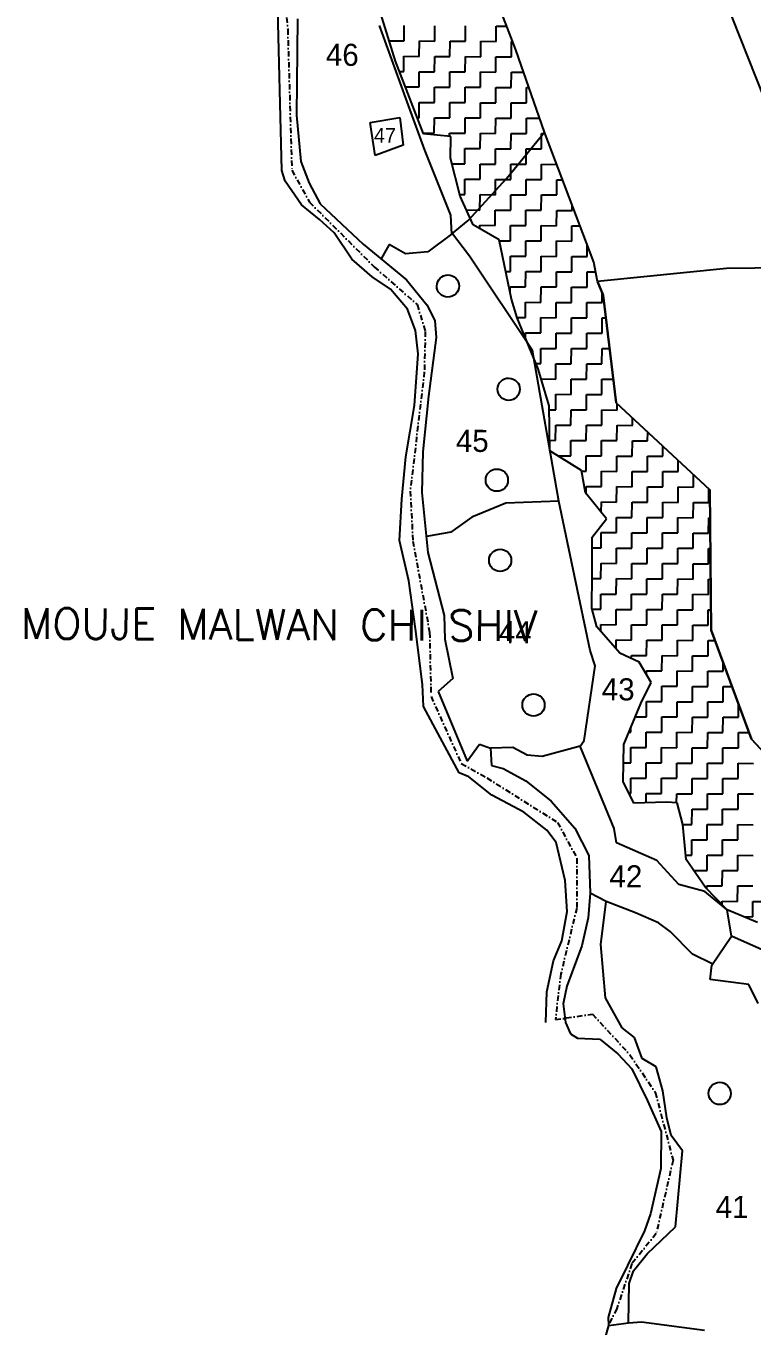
# Model space of a CAD drawing. Header units: metres. Extents: x 338204 to 340532, y 1770248 to 1773292.
# Drawn here: x 338204 to 338876, y 1771063 to 1772265 of the extents above; entities that cross this region are included whole.
import ezdxf

# ---------------------------------------------------------------- set-up
doc = ezdxf.new("R2010")
doc.units = ezdxf.units.M
doc.linetypes.add('DASHDOT', pattern=[1, 0.5, -0.25, 0, -0.25])
for name, color, linetype in [('POLY_HATCH', 12, 'Continuous'), ('POLY_PARCEL', 6, 'Continuous'), ('POLY_WATER', 4, 'Continuous'), ('TEXT_MAPOUT', 7, 'Continuous'), ('TEXT_PARCEL', 7, 'Continuous'), ('V_BOUND_LINE', 7, 'Continuous'), ('V_BOUND_STREAM_LINE', 7, 'DASHDOT')]:
    doc.layers.add(name, color=color, linetype=linetype)
doc.styles.get("Standard").update_dxf_attribs({"font": 'simplex.shx'})
doc.styles.add('TEXT_MAP', font='', dxfattribs={"height": 1.8})
doc.styles.get('TEXT_MAP').set_extended_font_data('Kruti Dev 050')

msp = doc.modelspace()

# ---------------------------------------------------------------- linework, layer by layer
for centre in [(338593.7, 1772024.3), (338649.9, 1771928.9), (338638.9, 1771844.9), (338642, 1771770.8), (338672.8, 1771637.1), (338844.8, 1771278.2)]:
    msp.add_ellipse(centre, major_axis=(7.27, 7.27), ratio=1, start_param=5.493202, end_param=11.776387)
at = {"layer": 'POLY_HATCH'}
for p, q in [((338656.5, 1772242.5), (338619, 1772339.3)), ((338545.3, 1772232.2), (338528.9, 1772284.7)), ((338682.8, 1772166.5), (338656.5, 1772242.5)), ((338571.2, 1772164.8), (338545.3, 1772232.2)), ((338596.5, 1772162.3), (338571.2, 1772164.8)), ((338596.1, 1772142.4), (338596.5, 1772162.3)), ((338728.5, 1772046.2), (338682.8, 1772166.5)), ((338604.9, 1772107.4), (338596.1, 1772142.4)), ((338616.9, 1772080.8), (338604.9, 1772107.4)), ((338640.9, 1772067.1), (338616.9, 1772080.8)), ((338652.5, 1772012.2), (338640.9, 1772067.1)), ((338732, 1772028.5), (338728.5, 1772046.2)), ((338737, 1772015.8), (338732, 1772028.5)), ((338749.1, 1771916.4), (338737, 1772015.8)), ((338657.8, 1771994.9), (338652.5, 1772012.2)), ((338677.1, 1771947.7), (338657.8, 1771994.9)), ((338687.1, 1771913.7), (338677.1, 1771947.7)), ((338688, 1771872), (338687.1, 1771913.7)), ((338835.8, 1771835.8), (338749.1, 1771916.4)), ((338717.2, 1771853.8), (338688, 1771872)), ((338720.7, 1771833.2), (338717.2, 1771853.8)), ((338740.1, 1771809.3), (338720.7, 1771833.2)), ((338837, 1771706.2), (338835.8, 1771835.8)), ((338727, 1771792.2), (338740.1, 1771809.3)), ((338726.9, 1771758), (338727, 1771792.2)), ((338726.7, 1771726.7), (338726.9, 1771758)), ((338731.4, 1771709.4), (338726.7, 1771726.7)), ((338752.6, 1771685.1), (338731.4, 1771709.4)), ((338874.2, 1771605.6), (338837, 1771706.2)), ((338770.3, 1771676.8), (338752.6, 1771685.1)), ((338781.4, 1771657.9), (338770.3, 1771676.8)), ((338771.9, 1771638.4), (338781.4, 1771657.9)), ((338756.3, 1771600.6), (338771.9, 1771638.4)), ((338928.5, 1771547.1), (338874.2, 1771605.6)), ((338755.6, 1771566.4), (338756.3, 1771600.6)), ((338765.4, 1771546.3), (338755.6, 1771566.4)), ((338795.2, 1771547.5), (338765.4, 1771546.3)), ((338805.6, 1771546.8), (338795.2, 1771547.5)), ((338810.7, 1771526.7), (338805.6, 1771546.8)), ((338813.7, 1771494.3), (338810.7, 1771526.7)), ((338831.8, 1771468.4), (338813.7, 1771494.3)), ((338851.8, 1771447.8), (338831.8, 1771468.4)), ((338879.7, 1771436.2), (338851.8, 1771447.8))]:
    msp.add_line(p, q, dxfattribs=at)
at = {"layer": 'POLY_HATCH', "linetype": 'Continuous'}
for p, q in [((338553.2, 1772250.7), (338553.3, 1772264.9)), ((338581.5, 1772250.6), (338581.6, 1772264.8)), ((338609.9, 1772250.5), (338609.9, 1772264.6)), ((338638.2, 1772250.3), (338638.3, 1772264.5)), ((338638.3, 1772264.5), (338648, 1772264.5)), ((338539.5, 1772250.8), (338553.2, 1772250.7)), ((338567.3, 1772236.5), (338567.4, 1772250.7)), ((338567.4, 1772250.7), (338581.5, 1772250.6)), ((338595.6, 1772236.4), (338595.7, 1772250.5)), ((338595.7, 1772250.5), (338609.9, 1772250.5)), ((338624, 1772250.4), (338638.2, 1772250.3)), ((338624, 1772236.2), (338624, 1772250.4)), ((338652.3, 1772236.1), (338652.4, 1772250.3)), ((338652.4, 1772250.3), (338653.5, 1772250.3)), ((338553.1, 1772236.6), (338567.3, 1772236.5)), ((338553.1, 1772222.4), (338553.1, 1772236.6)), ((338581.4, 1772222.3), (338581.5, 1772236.4)), ((338581.5, 1772236.4), (338595.6, 1772236.4)), ((338609.7, 1772222.1), (338609.8, 1772236.3)), ((338609.8, 1772236.3), (338624, 1772236.2)), ((338638.1, 1772236.2), (338652.3, 1772236.1)), ((338638.1, 1772222), (338638.1, 1772236.2)), ((338549.1, 1772222.4), (338553.1, 1772222.4)), ((338567.2, 1772222.3), (338581.4, 1772222.3)), ((338567.2, 1772208.2), (338567.2, 1772222.3)), ((338595.5, 1772208), (338595.6, 1772222.2)), ((338595.6, 1772222.2), (338609.7, 1772222.1)), ((338623.8, 1772207.9), (338623.9, 1772222.1)), ((338623.9, 1772222.1), (338638.1, 1772222)), ((338652.2, 1772207.8), (338652.3, 1772221.9)), ((338652.3, 1772221.9), (338663.7, 1772221.9)), ((338554.5, 1772208.2), (338567.2, 1772208.2)), ((338581.3, 1772208.1), (338595.5, 1772208)), ((338581.3, 1772193.9), (338581.3, 1772208.1)), ((338609.6, 1772193.8), (338609.7, 1772208)), ((338609.7, 1772208), (338623.8, 1772207.9)), ((338638, 1772207.8), (338652.2, 1772207.8)), ((338638, 1772193.7), (338638, 1772207.8)), ((338666.3, 1772193.5), (338666.4, 1772207.7)), ((338666.4, 1772207.7), (338668.6, 1772207.7)), ((338567, 1772179.8), (338567.1, 1772194)), ((338567.1, 1772194), (338581.3, 1772193.9)), ((338595.4, 1772193.9), (338609.6, 1772193.8)), ((338595.4, 1772179.7), (338595.4, 1772193.9)), ((338623.7, 1772179.6), (338623.8, 1772193.7)), ((338623.8, 1772193.7), (338638, 1772193.7)), ((338652.1, 1772193.6), (338666.3, 1772193.5)), ((338652.1, 1772179.4), (338652.1, 1772193.6)), ((338565.4, 1772179.8), (338567, 1772179.8)), ((338581.1, 1772165.6), (338581.2, 1772179.7)), ((338581.2, 1772179.7), (338595.4, 1772179.7)), ((338609.5, 1772179.6), (338623.7, 1772179.6)), ((338609.5, 1772165.4), (338609.5, 1772179.6)), ((338637.8, 1772165.3), (338637.9, 1772179.5)), ((338637.9, 1772179.5), (338652.1, 1772179.4)), ((338666.2, 1772179.4), (338678.4, 1772179.3)), ((338666.2, 1772165.2), (338666.2, 1772179.4)), ((338570.8, 1772165.6), (338581.1, 1772165.6)), ((338595.3, 1772165.5), (338609.5, 1772165.4)), ((338595.3, 1772162.4), (338595.3, 1772165.5)), ((338623.6, 1772151.2), (338623.7, 1772165.4)), ((338623.7, 1772165.4), (338637.8, 1772165.3)), ((338651.9, 1772151.1), (338652, 1772165.3)), ((338652, 1772165.3), (338666.2, 1772165.2)), ((338680.3, 1772165.1), (338683.3, 1772165.1)), ((338680.3, 1772151), (338680.3, 1772165.1)), ((338609.4, 1772151.3), (338623.6, 1772151.2)), ((338609.4, 1772137.1), (338609.4, 1772151.3)), ((338637.7, 1772137), (338637.8, 1772151.1)), ((338637.8, 1772151.1), (338651.9, 1772151.1)), ((338666, 1772136.8), (338666.1, 1772151)), ((338666.1, 1772151), (338680.3, 1772151)), ((338597.4, 1772137.2), (338609.4, 1772137.1)), ((338623.5, 1772137), (338637.7, 1772137)), ((338623.5, 1772122.9), (338623.5, 1772137)), ((338651.8, 1772122.7), (338651.9, 1772136.9)), ((338651.9, 1772136.9), (338666, 1772136.8)), ((338680.1, 1772122.6), (338680.2, 1772136.8)), ((338680.2, 1772136.8), (338694.1, 1772136.7)), ((338609.2, 1772108.8), (338609.3, 1772122.9)), ((338609.3, 1772122.9), (338623.5, 1772122.9)), ((338637.6, 1772122.8), (338651.8, 1772122.7)), ((338637.6, 1772108.6), (338637.6, 1772122.8)), ((338665.9, 1772108.5), (338666, 1772122.7)), ((338666, 1772122.7), (338680.1, 1772122.6)), ((338694.2, 1772108.4), (338694.3, 1772122.5)), ((338694.3, 1772122.5), (338699.5, 1772122.5)), ((338604.6, 1772108.8), (338609.2, 1772108.8)), ((338623.3, 1772094.5), (338623.4, 1772108.7)), ((338623.4, 1772108.7), (338637.6, 1772108.6)), ((338651.7, 1772108.6), (338665.9, 1772108.5)), ((338651.7, 1772094.4), (338651.7, 1772108.6)), ((338680, 1772094.3), (338680.1, 1772108.4)), ((338680.1, 1772108.4), (338694.2, 1772108.4)), ((338708.4, 1772094.1), (338708.4, 1772099.2)), ((338610.7, 1772094.6), (338623.3, 1772094.5)), ((338637.4, 1772080.3), (338637.5, 1772094.5)), ((338637.5, 1772094.5), (338651.7, 1772094.4)), ((338665.8, 1772094.3), (338680, 1772094.3)), ((338665.8, 1772080.2), (338665.8, 1772094.3)), ((338694.1, 1772080), (338694.2, 1772094.2)), ((338694.2, 1772094.2), (338708.4, 1772094.1)), ((338623.3, 1772080.4), (338637.4, 1772080.3)), ((338623.3, 1772077.2), (338623.3, 1772080.4)), ((338651.5, 1772066.1), (338651.6, 1772080.2)), ((338651.6, 1772080.2), (338665.8, 1772080.2)), ((338679.9, 1772080.1), (338694.1, 1772080)), ((338679.9, 1772065.9), (338679.9, 1772080.1)), ((338708.2, 1772065.8), (338708.3, 1772080)), ((338708.3, 1772080), (338715.7, 1772079.9)), ((338641.1, 1772066.1), (338651.5, 1772066.1)), ((338665.6, 1772051.8), (338665.7, 1772066)), ((338665.7, 1772066), (338679.9, 1772065.9)), ((338694, 1772051.7), (338694.1, 1772065.9)), ((338694.1, 1772065.9), (338708.2, 1772065.8)), ((338722.3, 1772051.6), (338722.4, 1772062.3)), ((338651.4, 1772037.7), (338651.5, 1772051.9)), ((338651.5, 1772051.9), (338665.6, 1772051.8)), ((338679.8, 1772051.8), (338694, 1772051.7)), ((338679.8, 1772037.6), (338679.8, 1772051.8)), ((338708.1, 1772037.5), (338708.2, 1772051.6)), ((338708.2, 1772051.6), (338722.3, 1772051.6)), ((338647.1, 1772037.7), (338651.4, 1772037.7)), ((338665.5, 1772023.5), (338665.6, 1772037.7)), ((338665.6, 1772037.7), (338679.8, 1772037.6)), ((338693.9, 1772037.5), (338708.1, 1772037.5)), ((338693.9, 1772023.4), (338693.9, 1772037.5)), ((338722.2, 1772023.2), (338722.3, 1772037.4)), ((338722.3, 1772037.4), (338730.3, 1772037.4)), ((338651.3, 1772023.5), (338665.5, 1772023.5)), ((338651.3, 1772017.9), (338651.3, 1772023.5)), ((338679.6, 1772009.2), (338679.7, 1772023.4)), ((338679.7, 1772023.4), (338693.9, 1772023.4)), ((338708, 1772023.3), (338722.2, 1772023.2)), ((338708, 1772009.1), (338708, 1772023.3)), ((338736.3, 1772009), (338736.3, 1772017.4)), ((338665.4, 1771995.1), (338665.5, 1772009.3)), ((338665.5, 1772009.3), (338679.6, 1772009.2)), ((338693.7, 1771995), (338693.8, 1772009.2)), ((338693.8, 1772009.2), (338708, 1772009.1)), ((338722.1, 1772009.1), (338736.3, 1772009)), ((338722.1, 1771994.9), (338722.1, 1772009.1)), ((338657.8, 1771995.2), (338665.4, 1771995.1)), ((338679.5, 1771980.9), (338679.6, 1771995.1)), ((338679.6, 1771995.1), (338693.7, 1771995)), ((338707.8, 1771980.8), (338707.9, 1771994.9)), ((338707.9, 1771994.9), (338722.1, 1771994.9)), ((338736.2, 1771994.8), (338739.5, 1771994.8)), ((338736.2, 1771980.6), (338736.2, 1771994.8)), ((338665.3, 1771981), (338679.5, 1771980.9)), ((338665.3, 1771976.6), (338665.3, 1771981)), ((338693.6, 1771966.7), (338693.7, 1771980.8)), ((338693.7, 1771980.8), (338707.8, 1771980.8)), ((338721.9, 1771966.5), (338722, 1771980.7)), ((338722, 1771980.7), (338736.2, 1771980.6)), ((338679.4, 1771966.7), (338693.6, 1771966.7)), ((338679.4, 1771952.6), (338679.4, 1771966.7)), ((338707.7, 1771952.4), (338707.8, 1771966.6)), ((338707.8, 1771966.6), (338721.9, 1771966.5)), ((338736, 1771952.3), (338736.1, 1771966.5)), ((338736.1, 1771966.5), (338743, 1771966.4)), ((338675.1, 1771952.6), (338679.4, 1771952.6)), ((338693.5, 1771952.5), (338707.7, 1771952.4)), ((338693.5, 1771938.3), (338693.5, 1771952.5)), ((338721.8, 1771938.2), (338721.9, 1771952.4)), ((338721.9, 1771952.4), (338736, 1771952.3)), ((338679.8, 1771938.4), (338693.5, 1771938.3)), ((338707.6, 1771938.3), (338721.8, 1771938.2)), ((338707.6, 1771924.1), (338707.6, 1771938.3)), ((338735.9, 1771924), (338736, 1771938.1)), ((338736, 1771938.1), (338746.5, 1771938.1)), ((338693.3, 1771910), (338693.4, 1771924.2)), ((338693.4, 1771924.2), (338707.6, 1771924.1)), ((338721.7, 1771924), (338735.9, 1771924)), ((338721.7, 1771909.9), (338721.7, 1771924)), ((338687.2, 1771910), (338693.3, 1771910)), ((338707.4, 1771895.8), (338707.5, 1771909.9)), ((338707.5, 1771909.9), (338721.7, 1771909.9)), ((338735.8, 1771909.8), (338750, 1771909.7)), ((338735.8, 1771895.6), (338735.8, 1771909.8)), ((338750, 1771909.7), (338750, 1771915.5)), ((338693.2, 1771881.6), (338693.3, 1771895.8)), ((338693.3, 1771895.8), (338707.4, 1771895.8)), ((338721.5, 1771881.5), (338721.6, 1771895.7)), ((338721.6, 1771895.7), (338735.8, 1771895.6)), ((338749.9, 1771881.4), (338750, 1771895.6)), ((338750, 1771895.6), (338764.1, 1771895.5)), ((338764.1, 1771895.5), (338764.2, 1771902.4)), ((338687.8, 1771881.7), (338693.2, 1771881.6)), ((338707.3, 1771867.4), (338707.4, 1771881.6)), ((338707.4, 1771881.6), (338721.5, 1771881.5)), ((338735.7, 1771881.5), (338749.9, 1771881.4)), ((338735.7, 1771867.3), (338735.7, 1771881.5)), ((338764, 1771867.2), (338764.1, 1771881.3)), ((338764.1, 1771881.3), (338778.2, 1771881.3)), ((338778.2, 1771881.3), (338778.3, 1771889.3)), ((338792.3, 1771867), (338792.4, 1771876.2)), ((338695.3, 1771867.5), (338707.3, 1771867.4)), ((338721.4, 1771853.2), (338721.5, 1771867.3)), ((338721.5, 1771867.3), (338735.7, 1771867.3)), ((338749.8, 1771867.2), (338764, 1771867.2)), ((338749.8, 1771853), (338749.8, 1771867.2)), ((338778.1, 1771852.9), (338778.2, 1771867.1)), ((338778.2, 1771867.1), (338792.3, 1771867)), ((338806.4, 1771852.8), (338806.5, 1771863.1)), ((338717.3, 1771853.2), (338721.4, 1771853.2)), ((338735.5, 1771838.9), (338735.6, 1771853.1)), ((338735.6, 1771853.1), (338749.8, 1771853)), ((338763.9, 1771853), (338778.1, 1771852.9)), ((338763.9, 1771838.8), (338763.9, 1771853)), ((338792.2, 1771838.7), (338792.3, 1771852.9)), ((338792.3, 1771852.9), (338806.4, 1771852.8)), ((338820.5, 1771838.5), (338820.6, 1771849.9)), ((338721.3, 1771832.4), (338721.4, 1771839)), ((338721.4, 1771839), (338735.5, 1771838.9)), ((338749.6, 1771824.7), (338749.7, 1771838.9)), ((338749.7, 1771838.9), (338763.9, 1771838.8)), ((338778, 1771838.7), (338792.2, 1771838.7)), ((338778, 1771824.6), (338778, 1771838.7)), ((338806.3, 1771824.4), (338806.4, 1771838.6)), ((338806.4, 1771838.6), (338820.5, 1771838.5)), ((338834.7, 1771824.3), (338834.7, 1771836.8)), ((338735.4, 1771815.1), (338735.5, 1771824.8)), ((338735.5, 1771824.8), (338749.6, 1771824.7)), ((338763.7, 1771810.5), (338763.8, 1771824.6)), ((338763.8, 1771824.6), (338778, 1771824.6)), ((338792.1, 1771824.5), (338806.3, 1771824.4)), ((338792.1, 1771810.3), (338792.1, 1771824.5)), ((338820.4, 1771810.2), (338820.5, 1771824.4)), ((338820.5, 1771824.4), (338834.7, 1771824.3)), ((338749.5, 1771796.4), (338749.6, 1771810.5)), ((338749.6, 1771810.5), (338763.7, 1771810.5)), ((338777.8, 1771796.2), (338777.9, 1771810.4)), ((338777.9, 1771810.4), (338792.1, 1771810.3)), ((338806.2, 1771810.3), (338820.4, 1771810.2)), ((338806.2, 1771796.1), (338806.2, 1771810.3)), ((338834.5, 1771796), (338834.6, 1771810.1)), ((338834.6, 1771810.1), (338836.1, 1771810.1)), ((338735.3, 1771796.4), (338749.5, 1771796.4)), ((338735.3, 1771782.3), (338735.3, 1771796.4)), ((338763.6, 1771782.1), (338763.7, 1771796.3)), ((338763.7, 1771796.3), (338777.8, 1771796.2)), ((338791.9, 1771782), (338792, 1771796.2)), ((338792, 1771796.2), (338806.2, 1771796.1)), ((338820.3, 1771781.9), (338820.4, 1771796)), ((338820.4, 1771796), (338834.5, 1771796)), ((338727, 1771782.3), (338735.3, 1771782.3)), ((338749.4, 1771782.2), (338763.6, 1771782.1)), ((338749.4, 1771768), (338749.4, 1771782.2)), ((338777.7, 1771767.9), (338777.8, 1771782.1)), ((338777.8, 1771782.1), (338791.9, 1771782)), ((338806.1, 1771781.9), (338820.3, 1771781.9)), ((338806.1, 1771767.8), (338806.1, 1771781.9)), ((338834.4, 1771767.6), (338834.5, 1771781.8)), ((338834.5, 1771781.8), (338836.3, 1771781.8)), ((338735.1, 1771753.9), (338735.2, 1771768.1)), ((338735.2, 1771768.1), (338749.4, 1771768)), ((338763.5, 1771768), (338777.7, 1771767.9)), ((338763.5, 1771753.8), (338763.5, 1771768)), ((338791.8, 1771753.7), (338791.9, 1771767.8)), ((338791.9, 1771767.8), (338806.1, 1771767.8)), ((338820.2, 1771767.7), (338834.4, 1771767.6)), ((338820.2, 1771753.5), (338820.2, 1771767.7)), ((338726.9, 1771754), (338735.1, 1771753.9)), ((338749.2, 1771739.7), (338749.3, 1771753.9)), ((338749.3, 1771753.9), (338763.5, 1771753.8)), ((338777.6, 1771753.7), (338791.8, 1771753.7)), ((338777.6, 1771739.6), (338777.6, 1771753.7)), ((338805.9, 1771739.4), (338806, 1771753.6)), ((338806, 1771753.6), (338820.2, 1771753.5)), ((338834.3, 1771753.5), (338836.6, 1771753.5)), ((338834.3, 1771739.3), (338834.3, 1771753.5)), ((338735, 1771725.6), (338735.1, 1771739.7)), ((338735.1, 1771739.7), (338749.2, 1771739.7)), ((338763.3, 1771725.4), (338763.4, 1771739.6)), ((338763.4, 1771739.6), (338777.6, 1771739.6)), ((338791.7, 1771725.3), (338791.8, 1771739.5)), ((338791.8, 1771739.5), (338805.9, 1771739.4)), ((338820, 1771725.2), (338820.1, 1771739.4)), ((338820.1, 1771739.4), (338834.3, 1771739.3)), ((338727, 1771725.6), (338735, 1771725.6)), ((338749.1, 1771711.3), (338749.2, 1771725.5)), ((338749.2, 1771725.5), (338763.3, 1771725.4)), ((338777.5, 1771725.4), (338791.7, 1771725.3)), ((338777.5, 1771711.2), (338777.5, 1771725.4)), ((338805.8, 1771711.1), (338805.9, 1771725.2)), ((338805.9, 1771725.2), (338820, 1771725.2)), ((338834.1, 1771710.9), (338834.2, 1771725.1)), ((338834.2, 1771725.1), (338836.9, 1771725.1)), ((338734.9, 1771711.4), (338749.1, 1771711.3)), ((338734.9, 1771705.4), (338734.9, 1771711.4)), ((338763.2, 1771697.1), (338763.3, 1771711.3)), ((338763.3, 1771711.3), (338777.5, 1771711.2)), ((338791.6, 1771711.1), (338805.8, 1771711.1)), ((338791.6, 1771697), (338791.6, 1771711.1)), ((338819.9, 1771696.8), (338820, 1771711)), ((338820, 1771711), (338834.1, 1771710.9)), ((338749, 1771697.2), (338763.2, 1771697.1)), ((338749, 1771689.2), (338749, 1771697.2)), ((338777.3, 1771682.9), (338777.4, 1771697)), ((338777.4, 1771697), (338791.6, 1771697)), ((338805.7, 1771696.9), (338819.9, 1771696.8)), ((338805.7, 1771682.7), (338805.7, 1771696.9)), ((338834, 1771682.6), (338834.1, 1771696.8)), ((338834.1, 1771696.8), (338840.5, 1771696.7)), ((338763.1, 1771680.2), (338763.2, 1771682.9)), ((338763.2, 1771682.9), (338777.3, 1771682.9)), ((338791.4, 1771668.6), (338791.5, 1771682.8)), ((338791.5, 1771682.8), (338805.7, 1771682.7)), ((338819.8, 1771682.7), (338834, 1771682.6)), ((338819.8, 1771668.5), (338819.8, 1771682.7)), ((338777.2, 1771664.9), (338777.3, 1771668.7)), ((338777.3, 1771668.7), (338791.4, 1771668.6)), ((338805.5, 1771654.4), (338805.6, 1771668.6)), ((338805.6, 1771668.6), (338819.8, 1771668.5)), ((338833.9, 1771668.4), (338848.1, 1771668.4)), ((338833.9, 1771654.3), (338833.9, 1771668.4)), ((338848.1, 1771668.4), (338848.1, 1771676.1)), ((338791.3, 1771640.3), (338791.4, 1771654.5)), ((338791.4, 1771654.5), (338805.5, 1771654.4)), ((338819.6, 1771640.2), (338819.7, 1771654.3)), ((338819.7, 1771654.3), (338833.9, 1771654.3)), ((338848, 1771654.2), (338856.2, 1771654.2)), ((338848, 1771640), (338848, 1771654.2)), ((338777.1, 1771640.4), (338791.3, 1771640.3)), ((338777.1, 1771626.2), (338777.1, 1771640.4)), ((338805.4, 1771626.1), (338805.5, 1771640.2)), ((338805.5, 1771640.2), (338819.6, 1771640.2)), ((338833.7, 1771625.9), (338833.8, 1771640.1)), ((338833.8, 1771640.1), (338848, 1771640)), ((338862.1, 1771625.8), (338862.1, 1771638.1)), ((338762.8, 1771612.1), (338762.8, 1771616.6)), ((338766.8, 1771626.2), (338777.1, 1771626.2)), ((338791.2, 1771626.1), (338805.4, 1771626.1)), ((338791.2, 1771611.9), (338791.2, 1771626.1)), ((338819.5, 1771611.8), (338819.6, 1771626)), ((338819.6, 1771626), (338833.7, 1771625.9)), ((338847.8, 1771611.7), (338847.9, 1771625.9)), ((338847.9, 1771625.9), (338862.1, 1771625.8)), ((338761, 1771612.1), (338762.8, 1771612.1)), ((338776.9, 1771597.8), (338777, 1771612)), ((338777, 1771612), (338791.2, 1771611.9)), ((338805.3, 1771611.9), (338819.5, 1771611.8)), ((338805.3, 1771597.7), (338805.3, 1771611.9)), ((338833.6, 1771597.6), (338833.7, 1771611.8)), ((338833.7, 1771611.8), (338847.8, 1771611.7)), ((338862, 1771611.6), (338871.9, 1771611.6)), ((338862, 1771597.5), (338862, 1771611.6)), ((338762.7, 1771583.7), (338762.8, 1771597.9)), ((338762.8, 1771597.9), (338776.9, 1771597.8)), ((338791, 1771583.6), (338791.1, 1771597.8)), ((338791.1, 1771597.8), (338805.3, 1771597.7)), ((338819.4, 1771597.6), (338833.6, 1771597.6)), ((338819.4, 1771583.5), (338819.4, 1771597.6)), ((338847.7, 1771583.3), (338847.8, 1771597.5)), ((338847.8, 1771597.5), (338862, 1771597.5)), ((338755.9, 1771583.8), (338762.7, 1771583.7)), ((338776.8, 1771569.5), (338776.9, 1771583.7)), ((338776.9, 1771583.7), (338791, 1771583.6)), ((338805.1, 1771569.4), (338805.2, 1771583.5)), ((338805.2, 1771583.5), (338819.4, 1771583.5)), ((338833.5, 1771583.4), (338847.7, 1771583.3)), ((338833.5, 1771569.2), (338833.5, 1771583.4)), ((338861.8, 1771569.1), (338861.9, 1771583.3)), ((338861.9, 1771583.3), (338876.1, 1771583.2)), ((338762.6, 1771569.6), (338776.8, 1771569.5)), ((338762.6, 1771555.4), (338762.6, 1771569.6)), ((338790.9, 1771555.3), (338791, 1771569.4)), ((338791, 1771569.4), (338805.1, 1771569.4)), ((338819.2, 1771555.1), (338819.3, 1771569.3)), ((338819.3, 1771569.3), (338833.5, 1771569.2)), ((338847.6, 1771555), (338847.7, 1771569.2)), ((338847.7, 1771569.2), (338861.8, 1771569.1)), ((338761, 1771555.4), (338762.6, 1771555.4)), ((338776.7, 1771555.3), (338790.9, 1771555.3)), ((338776.7, 1771546.8), (338776.7, 1771555.3)), ((338805, 1771546.8), (338805.1, 1771555.2)), ((338805.1, 1771555.2), (338819.2, 1771555.1)), ((338833.4, 1771555.1), (338847.6, 1771555)), ((338833.4, 1771540.9), (338833.4, 1771555.1)), ((338861.7, 1771540.8), (338861.8, 1771554.9)), ((338861.8, 1771554.9), (338875.9, 1771554.9)), ((338819.1, 1771526.8), (338819.2, 1771541)), ((338819.2, 1771541), (338833.4, 1771540.9)), ((338847.5, 1771540.8), (338861.7, 1771540.8)), ((338847.5, 1771526.7), (338847.5, 1771540.8)), ((338810.6, 1771526.8), (338819.1, 1771526.8)), ((338833.2, 1771512.6), (338833.3, 1771526.7)), ((338833.3, 1771526.7), (338847.5, 1771526.7)), ((338861.6, 1771526.6), (338875.8, 1771526.5)), ((338861.6, 1771512.4), (338861.6, 1771526.6)), ((338819, 1771498.5), (338819.1, 1771512.6)), ((338819.1, 1771512.6), (338833.2, 1771512.6)), ((338847.3, 1771498.3), (338847.4, 1771512.5)), ((338847.4, 1771512.5), (338861.6, 1771512.4)), ((338813.4, 1771498.5), (338819, 1771498.5)), ((338833.1, 1771484.2), (338833.2, 1771498.4)), ((338833.2, 1771498.4), (338847.3, 1771498.3)), ((338861.4, 1771484.1), (338861.5, 1771498.3)), ((338861.5, 1771498.3), (338875.7, 1771498.2)), ((338820.7, 1771484.3), (338833.1, 1771484.2)), ((338847.2, 1771470), (338847.3, 1771484.2)), ((338847.3, 1771484.2), (338861.4, 1771484.1)), ((338833, 1771470), (338847.2, 1771470)), ((338833, 1771467.1), (338833, 1771470)), ((338861.3, 1771455.7), (338861.4, 1771469.9)), ((338861.4, 1771469.9), (338875.5, 1771469.9)), ((338847.1, 1771455.8), (338861.3, 1771455.7)), ((338847.1, 1771452.6), (338847.1, 1771455.8)), ((338875.4, 1771441.5), (338875.5, 1771455.7)), ((338875.5, 1771455.7), (338889.6, 1771455.6)), ((338866.9, 1771441.6), (338875.4, 1771441.5))]:
    msp.add_line(p, q, dxfattribs=at)
at = {"layer": 'POLY_PARCEL'}
for p, q in [((338656.5, 1772242.5), (338619, 1772339.3)), ((338886.6, 1772196.6), (338838.6, 1772317.1)), ((338530.1, 1772265), (338557.1, 1772191.1)), ((338682.8, 1772166.5), (338656.5, 1772242.5)), ((338557.1, 1772191.1), (338572.2, 1772149.9)), ((338522, 1772175.4), (338549.3, 1772179.9)), ((338526.5, 1772144.9), (338522, 1772175.4)), ((338549.3, 1772179.9), (338552.4, 1772154.5)), ((338647.8, 1772123.5), (338682.8, 1772166.5)), ((338728.5, 1772046.2), (338682.8, 1772166.5)), ((338552.4, 1772154.5), (338526.5, 1772144.9)), ((338572.2, 1772149.9), (338596.1, 1772089.7)), ((338612.4, 1772084.9), (338647.8, 1772123.5)), ((338596.1, 1772089.7), (338597.1, 1772072.3)), ((338613.7, 1772051.8), (338597, 1772073.8)), ((338597.1, 1772072.3), (338612.4, 1772084.9)), ((338539.5, 1772062.5), (338532, 1772049.4)), ((338554.4, 1772054), (338539.5, 1772062.5)), ((338597.1, 1772072.3), (338575, 1772055.8)), ((338575, 1772055.8), (338554.4, 1772054)), ((338671.7, 1771964.7), (338613.7, 1772051.8)), ((338732, 1772028.5), (338728.5, 1772046.2)), ((338851.2, 1772040.6), (338732, 1772028.5)), ((338920.5, 1772041.4), (338851.2, 1772040.6)), ((338732, 1772028.5), (338737, 1772015.8)), ((338737, 1772015.8), (338749.1, 1771916.4)), ((338696.2, 1771825.6), (338671.7, 1771964.7)), ((338749.1, 1771916.4), (338835.8, 1771835.8)), ((338835.8, 1771835.8), (338837, 1771706.2)), ((338647.1, 1771823.7), (338615.8, 1771810.6)), ((338696.2, 1771825.6), (338647.1, 1771823.7)), ((338725, 1771687.5), (338696.2, 1771825.6)), ((338615.8, 1771810.6), (338596.4, 1771796.7)), ((338596.4, 1771796.7), (338573.8, 1771792.9)), ((338837, 1771706.2), (338874.2, 1771605.6)), ((338729.6, 1771673.4), (338725, 1771687.5)), ((338719.5, 1771604.3), (338729.6, 1771673.4)), ((338874.2, 1771605.6), (338928.5, 1771547.1)), ((338653.6, 1771597.8), (338633, 1771597.3)), ((338666.8, 1771590.9), (338653.6, 1771597.8)), ((338716, 1771599.1), (338680.9, 1771589.6)), ((338716, 1771599.1), (338719.5, 1771604.3)), ((338747.3, 1771522.9), (338716, 1771599.1)), ((338680.9, 1771589.6), (338666.8, 1771590.9)), ((338749.3, 1771509.7), (338747.3, 1771522.9)), ((338786.6, 1771493.3), (338749.3, 1771509.7)), ((338807, 1771471.4), (338786.6, 1771493.3)), ((338831, 1771464.8), (338807, 1771471.4)), ((338851.8, 1771447.8), (338831, 1771464.8)), ((338767.1, 1771445.2), (338739.8, 1771455.5)), ((338788.1, 1771435.7), (338767.1, 1771445.2)), ((338855.6, 1771423.4), (338851.8, 1771447.8)), ((338799, 1771427.7), (338788.1, 1771435.7)), ((338819.6, 1771407), (338799, 1771427.7)), ((338837.5, 1771396.6), (338855.6, 1771423.4)), ((338989.9, 1771364.3), (338855.6, 1771423.4)), ((338838.3, 1771397.7), (338819.6, 1771407)), ((338836, 1771383.5), (338837.5, 1771396.6)), ((338871.7, 1771378.9), (338836, 1771383.5)), ((338880.4, 1771361.4), (338871.7, 1771378.9)), ((338742, 1771063.9), (338760.4, 1771066.1)), ((338760.4, 1771066.1), (338772.6, 1771067.2)), ((338772.6, 1771067.2), (338830.8, 1771059.6))]:
    msp.add_line(p, q, dxfattribs=at)
at = {"layer": 'POLY_WATER'}
for p, q in [((338440.4, 1772131.1), (338436.4, 1772292)), ((338454.8, 1772271.2), (338453.8, 1772182.2)), ((338453.8, 1772182.2), (338457.7, 1772139.2)), ((338457.7, 1772139.2), (338465.4, 1772119.4)), ((338443.5, 1772121.2), (338440.4, 1772131.1)), ((338458.5, 1772099.3), (338443.5, 1772121.2)), ((338465.4, 1772119.4), (338475.7, 1772100.3)), ((338475.1, 1772085.7), (338458.5, 1772099.3)), ((338475.7, 1772100.3), (338515.3, 1772063.1)), ((338488.5, 1772073.3), (338475.1, 1772085.7)), ((338505, 1772049.1), (338488.5, 1772073.3)), ((338515.3, 1772063.1), (338555.4, 1772030.1)), ((338523.6, 1772032.7), (338505, 1772049.1)), ((338540.6, 1772021.5), (338523.6, 1772032.7)), ((338555.4, 1772030.1), (338574.3, 1772006.9)), ((338556.4, 1772002.9), (338540.6, 1772021.5)), ((338563.8, 1771983.1), (338556.4, 1772002.9)), ((338574.3, 1772006.9), (338581.6, 1771992.5)), ((338581.6, 1771992.5), (338582.8, 1771976.8)), ((338566.1, 1771961.5), (338563.8, 1771983.1)), ((338582.8, 1771976.8), (338575.7, 1771922.4)), ((338562.7, 1771914), (338566.1, 1771961.5)), ((338575.7, 1771922.4), (338570.4, 1771871)), ((338554.9, 1771866.4), (338562.7, 1771914)), ((338570.4, 1771871), (338569.6, 1771833.5)), ((338551.2, 1771827.3), (338554.9, 1771866.4)), ((338569.6, 1771833.5), (338575.3, 1771777.9)), ((338549, 1771789.1), (338551.2, 1771827.3)), ((338557.6, 1771751.9), (338549, 1771789.1)), ((338575.3, 1771777.9), (338590.2, 1771719.8)), ((338563.7, 1771707.4), (338557.6, 1771751.9)), ((338590.2, 1771719.8), (338591, 1771698.1)), ((338570.2, 1771656.2), (338563.7, 1771707.4)), ((338591, 1771698.1), (338598.3, 1771661.7)), ((338571.3, 1771635.6), (338570.2, 1771656.2)), ((338598.3, 1771661.7), (338584.8, 1771649.6)), ((338584.8, 1771649.6), (338611.6, 1771585.3)), ((338604, 1771574.4), (338571.3, 1771635.6)), ((338611.6, 1771585.3), (338623, 1771600.9)), ((338623, 1771600.9), (338633, 1771597.3)), ((338633, 1771597.3), (338633.9, 1771581.3)), ((338633.9, 1771581.3), (338644.6, 1771578.5)), ((338613.1, 1771570.8), (338604, 1771574.4)), ((338634.4, 1771553.7), (338613.1, 1771570.8)), ((338644.6, 1771578.5), (338665.7, 1771567.1)), ((338665.7, 1771567.1), (338689, 1771548.3)), ((338663.7, 1771538.1), (338634.4, 1771553.7)), ((338689, 1771548.3), (338710.9, 1771523.3)), ((338685, 1771521.4), (338663.7, 1771538.1)), ((338693.7, 1771510.2), (338685, 1771521.4)), ((338710.9, 1771523.3), (338723.9, 1771498.2)), ((338702.1, 1771475.1), (338693.7, 1771510.2)), ((338723.9, 1771498.2), (338725.2, 1771463.2)), ((338703.9, 1771446.2), (338702.1, 1771475.1)), ((338725.2, 1771463.2), (338723.3, 1771440.4)), ((338739.8, 1771455.5), (338725.2, 1771463.2)), ((338734.9, 1771415.7), (338739.8, 1771455.5)), ((338698.8, 1771419.2), (338703.9, 1771446.2)), ((338723.3, 1771440.4), (338717.4, 1771414.6)), ((338691.3, 1771400.8), (338698.8, 1771419.2)), ((338717.4, 1771414.6), (338703.7, 1771377.2)), ((338739.4, 1771366.5), (338734.9, 1771415.7)), ((338685.1, 1771372), (338691.3, 1771400.8)), ((338703.7, 1771377.2), (338700.1, 1771360.9)), ((338684.3, 1771343.7), (338685.1, 1771372)), ((338754.6, 1771338.8), (338739.4, 1771366.5)), ((338700.1, 1771360.9), (338702.4, 1771343.9)), ((338702.4, 1771343.9), (338707, 1771333.3)), ((338707, 1771333.3), (338713.4, 1771329.2)), ((338713.4, 1771329.2), (338734, 1771328.5)), ((338734, 1771328.5), (338750.8, 1771314.9)), ((338766.2, 1771329.9), (338754.6, 1771338.8)), ((338773.2, 1771310.6), (338766.2, 1771329.9)), ((338750.8, 1771314.9), (338763.5, 1771300.9)), ((338786, 1771302.9), (338773.2, 1771310.6)), ((338763.5, 1771300.9), (338778.1, 1771271.5)), ((338792.4, 1771280.6), (338786, 1771302.9)), ((338795.8, 1771255.7), (338792.4, 1771280.6)), ((338778.1, 1771271.5), (338790.8, 1771242.9)), ((338799.8, 1771239.3), (338795.8, 1771255.7)), ((338790.8, 1771242.9), (338790.3, 1771208.7)), ((338810.3, 1771225.2), (338799.8, 1771239.3)), ((338804.1, 1771155), (338810.3, 1771225.2)), ((338790.3, 1771208.7), (338781, 1771166.9)), ((338781, 1771166.9), (338775.3, 1771151.3)), ((338775.3, 1771151.3), (338759.7, 1771119.3)), ((338777.7, 1771129.9), (338804.1, 1771155)), ((338765.3, 1771114.2), (338777.7, 1771129.9)), ((338759.7, 1771119.3), (338749, 1771097.9)), ((338761.1, 1771102.5), (338765.3, 1771114.2)), ((338760.4, 1771066.1), (338761.1, 1771102.5)), ((338749, 1771097.9), (338741.7, 1771071.3)), ((338741.7, 1771071.3), (338742, 1771063.9))]:
    msp.add_line(p, q, dxfattribs=at)
at = {"layer": 'V_BOUND_LINE', "ltscale": 10}
msp.add_line((338742, 1771063.9), (338739, 1771053), dxfattribs=at)
at = {"layer": 'V_BOUND_STREAM_LINE', "ltscale": 10}
for p, q in [((338442.8, 1772292.5), (338445.7, 1772261.4)), ((338445.7, 1772261.4), (338449.6, 1772131.2)), ((338449.6, 1772131.2), (338465.8, 1772101.9)), ((338465.8, 1772101.9), (338525.9, 1772041.8)), ((338525.9, 1772041.8), (338565.4, 1772007.1)), ((338565.4, 1772007.1), (338572.8, 1771982.2)), ((338572.8, 1771982.2), (338571.9, 1771945.1)), ((338571.9, 1771945.1), (338558.9, 1771834.7)), ((338558.9, 1771834.7), (338561.4, 1771788.6)), ((338561.4, 1771788.6), (338576.8, 1771704.3)), ((338576.8, 1771704.3), (338578.1, 1771644.9)), ((338578.1, 1771644.9), (338606.1, 1771583)), ((338606.1, 1771583), (338629.8, 1771569.8)), ((338629.8, 1771569.8), (338695, 1771528.7)), ((338695, 1771528.7), (338712.9, 1771495.5)), ((338712.9, 1771495.5), (338712.7, 1771449.5)), ((338712.7, 1771449.5), (338698.1, 1771388.7)), ((338698.1, 1771388.7), (338693, 1771346.5)), ((338693, 1771346.5), (338727.3, 1771351.5)), ((338727.3, 1771351.5), (338761.8, 1771313.9)), ((338761.8, 1771313.9), (338785.3, 1771279.1)), ((338785.3, 1771279.1), (338801.7, 1771216.6)), ((338801.7, 1771216.6), (338786.1, 1771148.7)), ((338786.1, 1771148.7), (338763.7, 1771121)), ((338763.7, 1771121), (338749.7, 1771079.5)), ((338749.7, 1771079.5), (338742, 1771063.9))]:
    msp.add_line(p, q, dxfattribs=at)

# ---------------------------------------------------------------- texts
at = {"layer": 'TEXT_MAPOUT'}
msp.add_text('MOUJE MALWAN CHI SHIV', height=28.342, rotation=359.7373, dxfattribs=at).set_placement((338199.1, 1771698.4))
at = {"layer": 'TEXT_PARCEL', "style": 'TEXT_MAP'}
for s, height, p in [('46', 20.41, (338480.9, 1772227.8)), ('47', 13.6, (338525.4, 1772156.7)), ('45', 20.41, (338601, 1771871.1)), ('44', 20.41, (338640.7, 1771694.3)), ('43', 20.41, (338735.8, 1771641.5)), ('42', 20.41, (338742.9, 1771468.7)), ('41', 20.41, (338841, 1771163.2))]:
    msp.add_text(s, height=height, rotation=359.7373, dxfattribs=at).set_placement(p)

doc.saveas('drawing.dxf')
